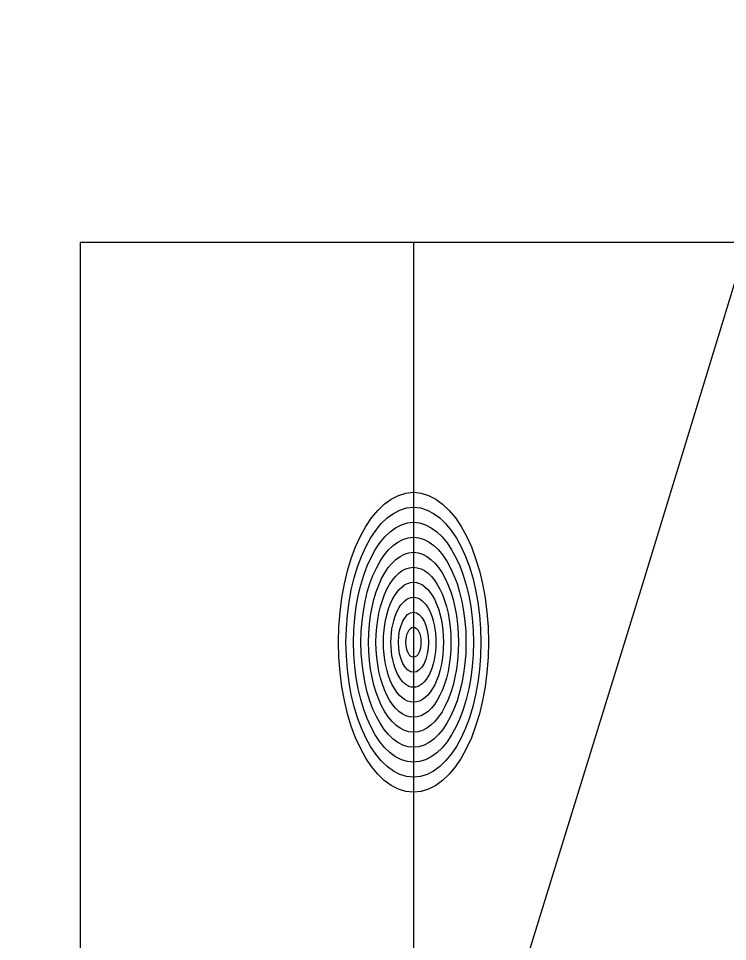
# Model space of a CAD drawing. Header units: millimetres. Extents: x -1499 to 6658, y -12483 to -6008.
# Drawn here: x 1788.349 to 1791.541, y -10953.71 to -10949.555 of the extents above; entities that cross this region are included whole.
import ezdxf

# ---------------------------------------------------------------- set-up
doc = ezdxf.new("R2010")
doc.units = ezdxf.units.MM
doc.layers.add('Layer', color=7, linetype='Continuous')
doc.layers.add('종단지반선', color=3, linetype='Continuous')

# ---------------------------------------------------------------- blocks, each defined once
blk = doc.blocks.new('TB-10')
at = {"layer": 'Layer'}
for points in [[(-1, 0), (-1, -0.8), (1, -0.8), (1, 0), (-1, 0)], [(-0.5, 0), (-0.5, -0.8)]]:
    blk.add_lwpolyline(points, dxfattribs=at)
for radius in [0.1125, 0.10125, 0.09, 0.07875, 0.0675, 0.05625, 0.045, 0.03375, 0.0225, 0.01125]:
    blk.add_circle((-0.5, -0.3), radius, dxfattribs=at)

msp = doc.modelspace()

# ---------------------------------------------------------------- linework, layer by layer
at = {"layer": '종단지반선', "flags": 128}
msp.add_lwpolyline([(1816.1572, -10827.9656), (1798.1572, -10928.5496), (1797.1572, -10931.5076), (1796.1572, -10934.2436), (1795.1572, -10937.4116), (1794.1572, -10941.4856), (1793.1572, -10944.7916), (1792.1572, -10948.8236), (1791.1572, -10952.1056), (1790.1572, -10955.3336), (1789.1572, -10956.9896), (1788.1572, -10961.1176), (1787.1572, -10964.6036), (1786.1572, -10968.1196), (1785.1572, -10970.8316), (1784.1572, -10973.7476), (1783.1572, -10976.2976), (1782.1572, -10978.9376), (1781.1572, -10981.9076), (1780.1572, -10982.9576), (1779.1572, -10983.6236), (1778.1572, -10984.3016), (1776.1572, -10984.9076), (1756.1572, -10992.3896)], dxfattribs=at)

# ---------------------------------------------------------------- block references
at = {"xscale": 3, "yscale": 6, "zscale": 3}
msp.add_blockref('TB-10', (1791.6272, -10950.563), dxfattribs=at)

doc.saveas('drawing.dxf')
